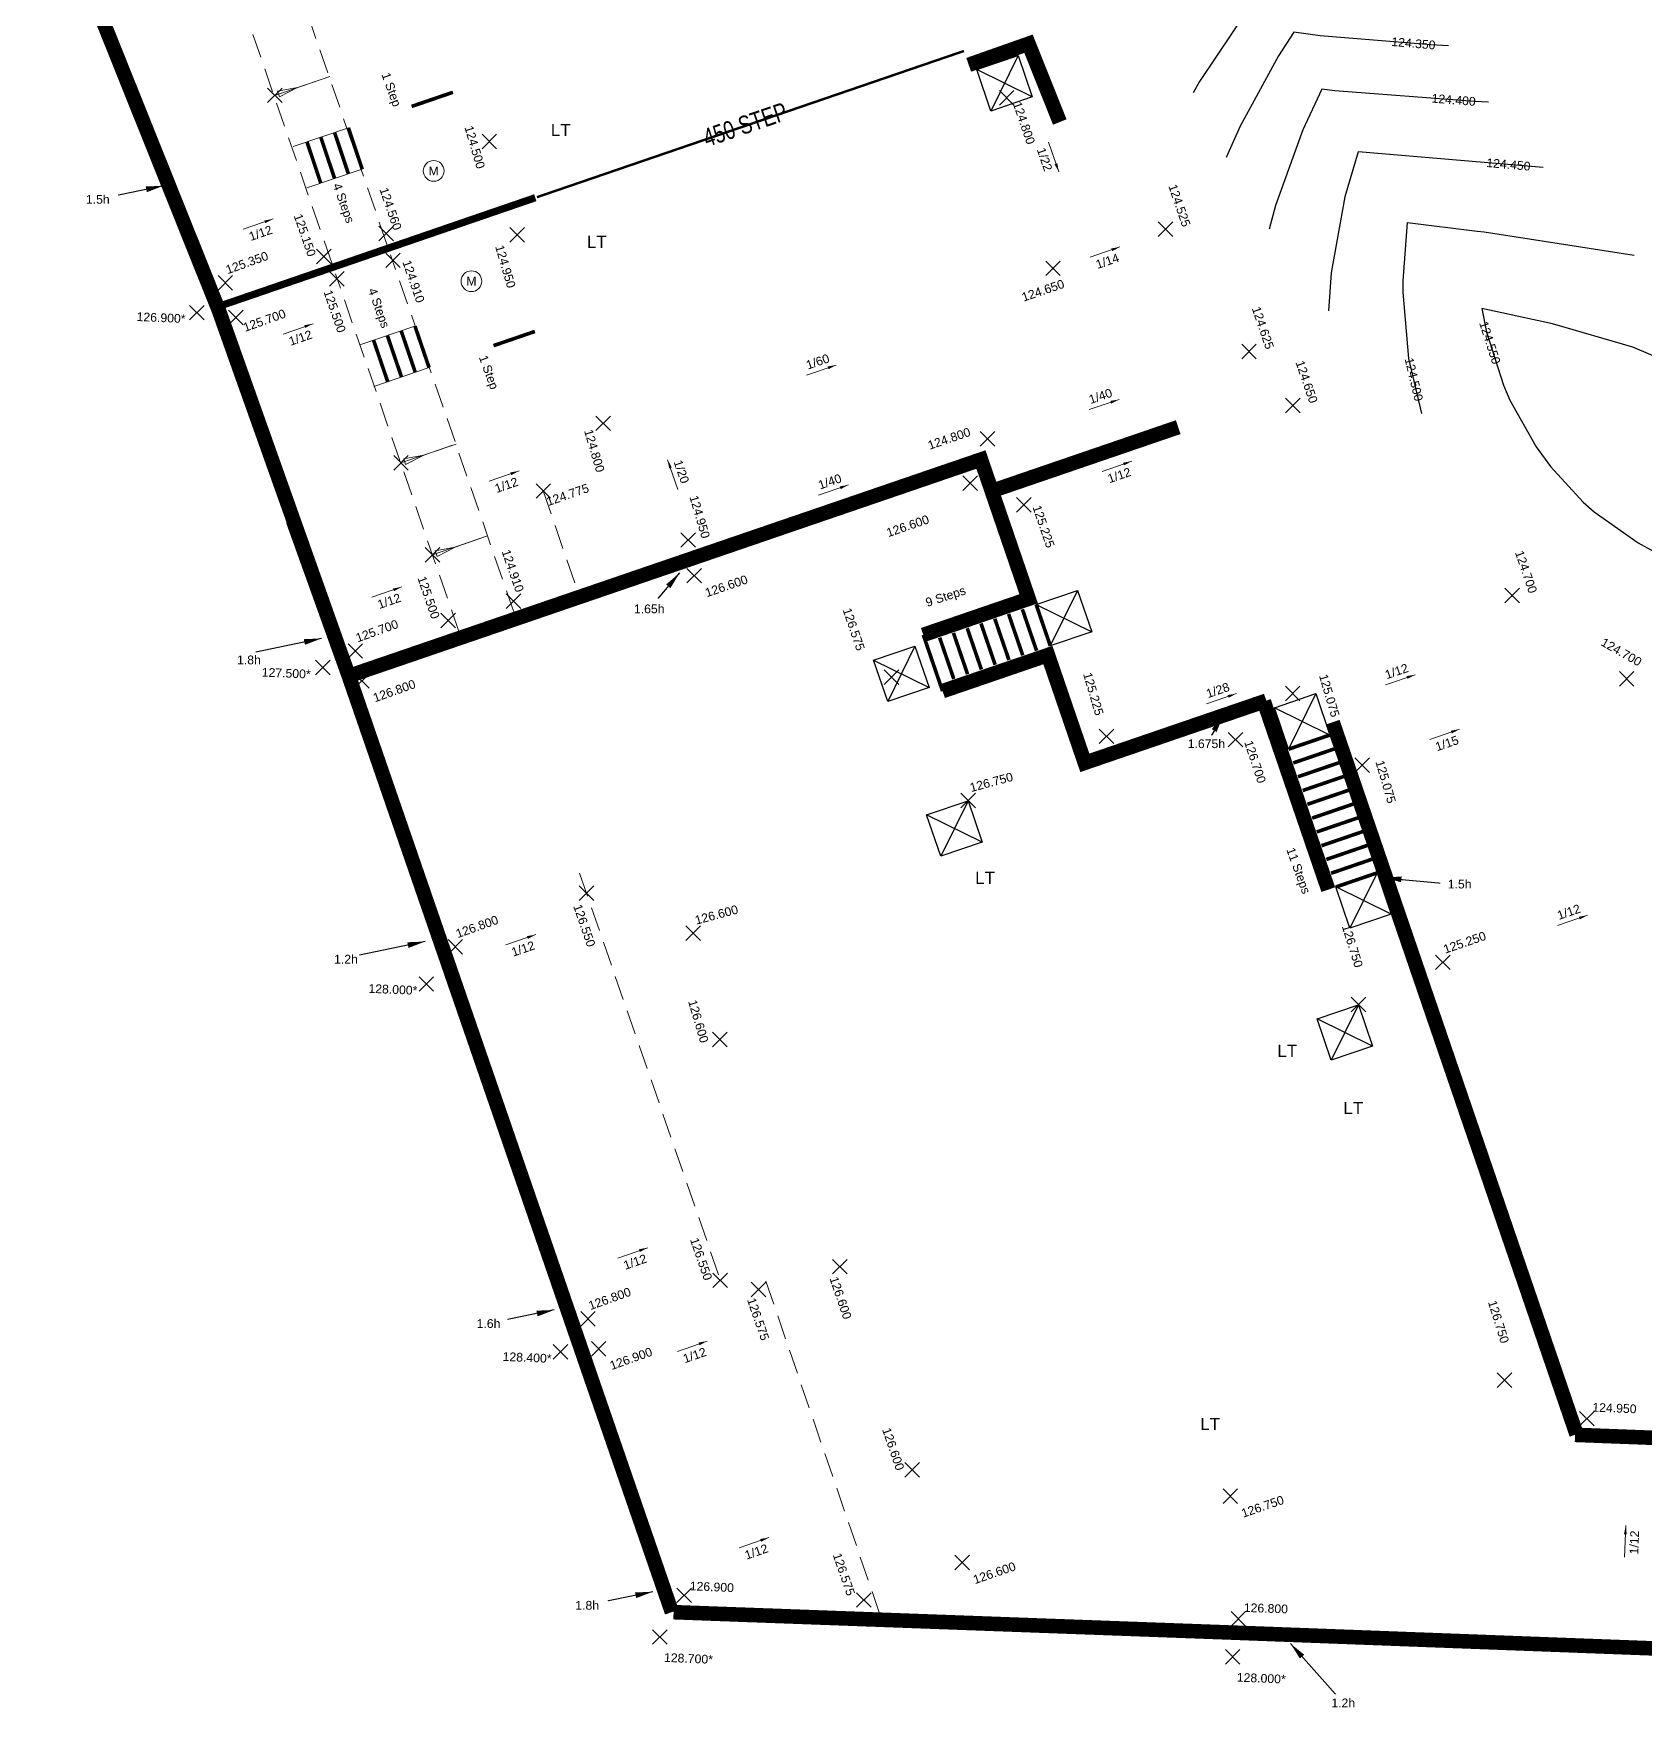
# Model space of a CAD drawing. Header units: metres. Extents: x 287878 to 288371, y 62805 to 63080.
# Drawn here: x 287889.53 to 287922.69, y 62983.87 to 63018.49 of the extents above; entities that cross this region are included whole.
import ezdxf
from ezdxf.enums import TextEntityAlignment as Align

# ---------------------------------------------------------------- set-up
doc = ezdxf.new("R2010")
doc.units = ezdxf.units.M
doc.header["$PDMODE"] = 3
doc.header["$PDSIZE"] = 0.15
doc.linetypes.add('DASHDOT', pattern=[25.399999999999995, 12.7, -6.349999999999999, 0, -6.349999999999999])
doc.linetypes.add('HIDDEN', pattern=[0.375, 0.25, -0.125])
for name, color, linetype, lineweight in [('EXP - LEVELS TEXT', 3, 'Continuous', 18), ('EXP - PLOT FFLS', 4, 'Continuous', 25), ('EXP - RETAINING WALLS - 0.6m', 190, 'Continuous', 18), ('EXP - RETAINING WALLS GRAVEL BOARD', 151, 'FENCELINE2', 18), ('EXP - STEPS', 240, 'Continuous', 18), ('EXP-EW-BANKS&CUTTINGS', 251, 'HIDDEN', 18), ('EXP-EW-DESIGN-LINES', 1, 'HIDDEN', 9), ('EXP-EW-GRADIENTS', 3, 'Continuous', 18), ('EXP-EW-GRADIENTS-TEXT', 3, 'Continuous', 18), ('EXP-EW-LEVEL-LANDING', 1, 'Continuous', 25), ('EXP-EW-LEVEL-THRESHOLD-TEXT', 1, 'Continuous', 25), ('EXP-EW-LEVELS-POINTS', 3, 'Continuous', 18), ('EXP-EW-LEVELS-TEXT', 3, 'Continuous', 18), ('EXP-EW-PLOT-WALLS', 190, 'DASHDOT', 35), ('EXP-EW-RETAINING-WALL-HEIGHTS', 3, 'Continuous', 18), ('EXP-LEVEL-LANDING', 1, 'Continuous', 25), ('EXP-LEVEL-THRESHOLD-TEXT', 1, 'Continuous', 25), ('EXP-PART-M-TAG', 3, 'Continuous', 18)]:
    doc.layers.add(name, color=color, linetype=linetype, lineweight=lineweight)
for name, color, linetype in [('EXP - PEN 1', 1, 'Continuous'), ('XREF - SITE CONTOURS$0$EXP_-_ EW_CONT-SECONDARY_TEXT', 253, 'Continuous'), ('XREF - SITE CONTOURS$0$EXP_-_EW_-_CONT-PRIMARY', 10, 'Continuous'), ('XREF - SITE CONTOURS$0$EXP_-_EW_-_CONT-PRIMARY_TEXT', 10, 'Continuous'), ('XREF - SITE CONTOURS$0$EXP_-_EW_CONT-SECONDARY', 253, 'Continuous')]:
    doc.layers.add(name, color=color, linetype=linetype)
doc.layers.add('EXP-EW-BANKS&CUTTINGS-WORKING', color=255, linetype='Continuous', lineweight=18, plot=False)
doc.styles.add('18 @ 1 to 200', font='arial.ttf', dxfattribs={"height": 0.36})
doc.styles.add('18 @ 1 to 500', font='arial.ttf', dxfattribs={"height": 0.9})
doc.styles.add('25 @ 1 to 200', font='arial.ttf', dxfattribs={"height": 0.5})
doc.styles.add('ESTROAD', font='arial.ttf', dxfattribs={"width": 0.75})
doc.styles.add('XREF - SITE CONTOURS$0$18 @ 1 to 200', font='arial.ttf', dxfattribs={"height": 0.36})
doc.linetypes.add('FENCELINE2', pattern='A,6.349999999999999,-2.54,[132,ltypeshp.shx,S=2.54,R=0,X=-2.54,Y=0],-2.54,25.4', length=36.83)
doc.dimstyles.new('1 to 200 (18)', dxfattribs={"dimtxt": 0.36, "dimasz": 0.36, "dimexe": 0.09, "dimexo": 0.09, "dimgap": 0.12, "dimtad": 1, "dimdec": 3, "dimzin": 0, "dimdsep": 46, "dimtxsty": '18 @ 1 to 200', "dimcen": 0.12, "dimadec": 0, "dimazin": 0, "dimtfac": 1, "dimtdec": 3, "dimtofl": 0, "dimtmove": 0, "dimatfit": 3, "dimfxl": 0.12, "dimtolj": 1, "dimtzin": 0, "dimarcsym": 1})

# ---------------------------------------------------------------- blocks, each defined once
blk = doc.blocks.new('*U906')
at = {"layer": 'EXP-EW-BANKS&CUTTINGS', "linetype": 'Continuous'}
blk.add_lwpolyline([(-0.2443189118701883, 1.093027112880998), (-0.1081983752595577, 0.4840548642771729), (-0.076478665755951, 0.0648852530836522), (0.0415759640606315, 0.0912614773260512), (-0.1081983752595577, 0.4840548642771729)], dxfattribs=at)
at = {"layer": 'EXP-EW-BANKS&CUTTINGS-WORKING'}
blk.add_line((-0.2617702627177987, 1.171100478085564), (0, 0), dxfattribs=at)
blk.add_point((0, 0), dxfattribs=at)
blk = doc.blocks.new('*U907')
at = {"layer": 'EXP-EW-BANKS&CUTTINGS', "linetype": 'Continuous'}
blk.add_lwpolyline([(-0.2443189118701883, 1.093027112880998), (-0.1081983752595577, 0.4840548642771729), (-0.076478665755951, 0.0648852530836522), (0.0415759640606315, 0.0912614773260512), (-0.1081983752595577, 0.4840548642771729)], dxfattribs=at)
at = {"layer": 'EXP-EW-BANKS&CUTTINGS-WORKING'}
blk.add_line((-0.2617702627177987, 1.171100478085564), (0, 0), dxfattribs=at)
blk.add_point((0, 0), dxfattribs=at)
blk = doc.blocks.new('*U908')
at = {"layer": 'EXP-EW-BANKS&CUTTINGS', "linetype": 'Continuous'}
blk.add_lwpolyline([(-0.2443189118701883, 1.093027112880998), (-0.1081983752595577, 0.4840548642771729), (-0.076478665755951, 0.0648852530836522), (0.0415759640606315, 0.0912614773260512), (-0.1081983752595577, 0.4840548642771729)], dxfattribs=at)
at = {"layer": 'EXP-EW-BANKS&CUTTINGS-WORKING'}
blk.add_line((-0.2617702627177987, 1.171100478085564), (0, 0), dxfattribs=at)
blk.add_point((0, 0), dxfattribs=at)
blk = doc.blocks.new('*U788')
at = {"layer": 'EXP - STEPS'}
for p, q in [((-0.4500000000116416, 1.200000000000727), (-0.4500000000116416, 0)), ((0.4499999999825377, 1.200000000000727), (0.4499999999825377, 0))]:
    blk.add_line(p, q, dxfattribs=at)
at = {"layer": 'EXP - STEPS', "const_width": 0.075}
for points in [[(-0.4500000000116416, 1.200000000000727), (0.4499999999825377, 1.200000000000727)], [(-0.4500000000116416, 0.9000000000014551), (0.4499999999825377, 0.9000000000014551)], [(-0.4500000000116416, 0.6000000000021828), (0.4499999999825377, 0.6000000000021828)], [(-0.4500000000116416, 0.3000000000029104), (0.4499999999825377, 0.3000000000029104)]]:
    blk.add_lwpolyline(points, dxfattribs=at)
blk = doc.blocks.new('XREF - SITE CONTOURS')
at = {"layer": 'XREF - SITE CONTOURS$0$EXP_-_EW_-_CONT-PRIMARY', "flags": 128}
blk.add_lwpolyline([(473.1023589999999, 275.301988), (472.834243, 276.43371), (472.7145929999999, 277.801075), (472.715552, 278.031183), (472.8038179999999, 279.235406), (474.2390209999999, 279.054994), (474.386067, 279.040913), (477.472775, 278.56098)], dxfattribs=at)
at = {"layer": 'XREF - SITE CONTOURS$0$EXP_-_EW_CONT-SECONDARY', "flags": 128}
for points in [[(472.9960029999999, 283.920456), (472.863148, 283.92834), (470.2400869999999, 284.200381), (470.008591, 284.235372), (469.548576, 283.661506), (468.525884, 282.133156), (468.393659, 281.903253)], [(473.646626, 282.869426), (473.2841139999999, 282.889332), (471.0068249999999, 283.076195), (470.4627649999999, 283.147607), (470.146402, 282.660284), (469.360729, 281.217706), (469.073386, 280.568544)], [(474.4741399999999, 281.709009), (474.1827279999999, 281.722155), (471.3099609999999, 281.944244), (471.0402919999999, 281.975498), (470.652822, 281.142695), (470.0887289999999, 279.579687), (469.960689, 279.097335)], [(475.6010039999999, 280.363907), (471.789152, 280.690297), (471.514827, 279.760336), (471.2338279999999, 278.193609), (471.180653, 277.415348)], [(474.338696, 277.458499), (474.433649, 276.97194), (474.7783029999999, 275.886757), (474.9131489999999, 275.577894), (475.4539359999999, 274.610839), (475.747615, 274.209318), (476.424169, 273.472353), (476.646025, 273.276068), (477.5563329999999, 272.634867), (477.878142, 272.460823), (478.7079219999999, 272.114198), (479.201617, 271.967994), (480.2230109999999, 271.797034), (480.708839, 271.766318), (481.76414, 271.828734), (482.0674509999999, 271.875868), (483.18538, 272.166097), (482.236891, 273.282847), (480.9472579999999, 274.593258), (479.941595, 275.398467), (478.784877, 276.098494), (477.445679, 276.667455), (475.787356, 277.145507), (474.338696, 277.458499)]]:
    blk.add_lwpolyline(points, dxfattribs=at)
at = {"layer": 'XREF - SITE CONTOURS$0$EXP_-_ EW_CONT-SECONDARY_TEXT', "char_height": 0.18, "width": 2.52, "attachment_point": 5, "line_spacing_factor": 0.888, "style": 'XREF - SITE CONTOURS$0$18 @ 1 to 200'}
for s, insert, rotation in [('124.350', (472.9283679999999, 282.918522), 355.3090819776878), ('124.400', (473.75571, 281.755167), 355.57934547891483), ('124.450', (474.8836289999999, 280.425333), 355.1059876864057), ('124.550', (474.501533, 276.758198), 287.6198426543302)]:
    blk.add_mtext(s, dxfattribs=dict(at, insert=insert, rotation=rotation))
at = {"layer": 'XREF - SITE CONTOURS$0$EXP_-_EW_-_CONT-PRIMARY_TEXT', "insert": (472.9363789999999, 276.002595), "char_height": 0.18, "width": 2.52, "attachment_point": 5, "rotation": 283.32821644384313, "line_spacing_factor": 0.888, "style": 'XREF - SITE CONTOURS$0$18 @ 1 to 200'}
blk.add_mtext('124.500', dxfattribs=at)
blk = doc.blocks.new('*U27')
at = {"layer": 'EXP-LEVEL-LANDING', "ltscale": 2}
for p, q in [((-7.710319967667097, 0.9005004127585998), (-8.308205394004904, -0.2231245322432835)), ((-7.447450208339891, 0.0397452270796714), (-8.571075153332108, 0.6376306534356448))]:
    blk.add_line(p, q, dxfattribs=at)
blk.add_lwpolyline([(-8.308205394004904, -0.2231245322432835), (-8.571075153332108, 0.6376306534356448), (-7.710319967667097, 0.9005004127585998), (-7.447450208339891, 0.0397452270796714)], close=True, dxfattribs=at)
blk = doc.blocks.new('*U869')
at = {"layer": 'EXP-LEVEL-LANDING', "ltscale": 2}
for p, q in [((-7.411602771490655, 0.7550592856629148), (-8.007103645813332, -0.3698312462283226)), ((-8.271798474602427, 0.4903644568695383), (-7.14690794270156, -0.1051364174349469))]:
    blk.add_line(p, q, dxfattribs=at)
blk.add_lwpolyline([(-7.14690794270156, -0.1051364174349469), (-8.007103645813332, -0.3698312462283226), (-8.271798474602427, 0.4903644568695383), (-7.411602771490655, 0.7550592856629148)], close=True, dxfattribs=at)
blk = doc.blocks.new('*U870')
at = {"layer": 'EXP-LEVEL-LANDING', "ltscale": 2}
for p, q in [((-7.411602771490655, 0.7550592856629148), (-8.007103645813332, -0.3698312462283226)), ((-8.271798474602427, 0.4903644568695383), (-7.14690794270156, -0.1051364174349469))]:
    blk.add_line(p, q, dxfattribs=at)
blk.add_lwpolyline([(-7.14690794270156, -0.1051364174349469), (-8.007103645813332, -0.3698312462283226), (-8.271798474602427, 0.4903644568695383), (-7.411602771490655, 0.7550592856629148)], close=True, dxfattribs=at)
blk = doc.blocks.new('*U871')
at = {"layer": 'EXP - STEPS'}
for p, q in [((-0.4500000000116416, 1.200000000000727), (-0.4500000000116416, 0)), ((0.4499999999825377, 1.200000000000727), (0.4499999999825377, 0))]:
    blk.add_line(p, q, dxfattribs=at)
at = {"layer": 'EXP - STEPS', "const_width": 0.075}
for points in [[(-0.4500000000116416, 1.200000000000727), (0.4499999999825377, 1.200000000000727)], [(-0.4500000000116416, 0.9000000000014551), (0.4499999999825377, 0.9000000000014551)], [(-0.4500000000116416, 0.6000000000021828), (0.4499999999825377, 0.6000000000021828)], [(-0.4500000000116416, 0.3000000000029104), (0.4499999999825377, 0.3000000000029104)]]:
    blk.add_lwpolyline(points, dxfattribs=at)
blk = doc.blocks.new('*U1109')
at = {"layer": 'EXP-LEVEL-THRESHOLD-TEXT', "style": '25 @ 1 to 200'}
blk.add_text('LT', height=0.4999999999999999, rotation=359.9999595673575, dxfattribs=at).set_placement((-0.0404222875880578, -0.6499999999883528), align=Align.MIDDLE_CENTER)
blk = doc.blocks.new('*U1110')
at = {"layer": 'EXP-LEVEL-THRESHOLD-TEXT', "style": '25 @ 1 to 200'}
blk.add_text('LT', height=0.4999999999999999, rotation=359.9999595673575, dxfattribs=at).set_placement((-0.0404222875880578, -0.6499999999883528), align=Align.MIDDLE_CENTER)
blk = doc.blocks.new('*U1111')
at = {"layer": 'EXP-LEVEL-THRESHOLD-TEXT', "style": '25 @ 1 to 200'}
blk.add_text('LT', height=0.4999999999999999, rotation=359.9999595673575, dxfattribs=at).set_placement((-0.0404222875880578, -0.6499999999883528), align=Align.MIDDLE_CENTER)
blk = doc.blocks.new('*U1112')
at = {"layer": 'EXP-LEVEL-THRESHOLD-TEXT', "style": '25 @ 1 to 200'}
blk.add_text('LT', height=0.4999999999999999, rotation=359.9999595673575, dxfattribs=at).set_placement((-0.0404222875880578, -0.6499999999883528), align=Align.MIDDLE_CENTER)
blk = doc.blocks.new('*U1113')
at = {"layer": 'EXP-LEVEL-THRESHOLD-TEXT', "style": '25 @ 1 to 200'}
blk.add_text('LT', height=0.4999999999999999, rotation=359.9999595673575, dxfattribs=at).set_placement((-0.0404222875880578, -0.6499999999883528), align=Align.MIDDLE_CENTER)
blk = doc.blocks.new('*U1031')
at = {"layer": 'EXP-LEVEL-THRESHOLD-TEXT', "style": '25 @ 1 to 200'}
blk.add_text('LT', height=0.4999999999999999, rotation=359.9999595673575, dxfattribs=at).set_placement((-0.0404222875880578, -0.6499999999883528), align=Align.MIDDLE_CENTER)
blk = doc.blocks.new('*U42')
at = {"layer": 'EXP-EW-GRADIENTS-TEXT', "color": 0, "style": '18 @ 1 to 200'}
blk.add_attdef('1/00', (0.1298908593511987, -0.5600000000419165), '', height=0.3599999999999999, rotation=3.3351721e-09, dxfattribs=at)
at = {"layer": 'EXP-EW-GRADIENTS'}
blk.add_leader([(1.299999999871943, 5.82091e-11), (0, 0)], dimstyle='1 to 200 (18)', dxfattribs=at)
blk = doc.blocks.new('*U1034')
at = {"layer": 'EXP-EW-GRADIENTS-TEXT', "color": 0, "style": '18 @ 1 to 200'}
blk.add_attdef('1/00', (0.1298908593302424, 0.2000000000419158), '', height=0.3599999999999999, rotation=359.9999999966649, dxfattribs=at)
at = {"layer": 'EXP-EW-GRADIENTS'}
blk.add_leader([(1.299999999871943, -5.82072e-11), (0, 0)], dimstyle='1 to 200 (18)', dxfattribs=at)
blk = doc.blocks.new('*U1035')
at = {"layer": 'EXP-EW-GRADIENTS-TEXT', "color": 0, "style": '18 @ 1 to 200'}
blk.add_attdef('1/00', (0.1298908593302424, 0.2000000000419158), '', height=0.3599999999999999, rotation=359.9999999966649, dxfattribs=at)
at = {"layer": 'EXP-EW-GRADIENTS'}
blk.add_leader([(1.299999999871943, -5.82072e-11), (0, 0)], dimstyle='1 to 200 (18)', dxfattribs=at)
blk = doc.blocks.new('*U1036')
at = {"layer": 'EXP-EW-GRADIENTS-TEXT', "color": 0, "style": '18 @ 1 to 200'}
blk.add_attdef('1/00', (-1.139413369562165, 0.1999999999831525), '', height=0.3599999999999999, rotation=3.3351721e-09, dxfattribs=at)
at = {"layer": 'EXP-EW-GRADIENTS'}
blk.add_leader([(-1.299999999871943, -5.82086e-11), (0, 0)], dimstyle='1 to 200 (18)', dxfattribs=at)
blk = doc.blocks.new('*U1043')
at = {"layer": 'EXP-EW-GRADIENTS-TEXT', "color": 0, "style": '18 @ 1 to 200'}
blk.add_attdef('1/00', (0.1298908593511976, -0.5600000000419156), '', height=0.3599999999999999, rotation=3.3350922e-09, dxfattribs=at)
at = {"layer": 'EXP-EW-GRADIENTS'}
blk.add_leader([(1.299999999871943, 5.82081e-11), (0, 0)], dimstyle='1 to 200 (18)', dxfattribs=at)
blk = doc.blocks.new('*U1044')
at = {"layer": 'EXP-EW-GRADIENTS-TEXT', "color": 0, "style": '18 @ 1 to 200'}
blk.add_attdef('1/00', (0.1298908593302424, 0.2000000000419158), '', height=0.3599999999999999, rotation=359.9999999966649, dxfattribs=at)
at = {"layer": 'EXP-EW-GRADIENTS'}
blk.add_leader([(1.299999999871943, -5.82072e-11), (0, 0)], dimstyle='1 to 200 (18)', dxfattribs=at)
blk = doc.blocks.new('*U1045')
at = {"layer": 'EXP-EW-GRADIENTS-TEXT', "color": 0, "style": '18 @ 1 to 200'}
blk.add_attdef('1/00', (0.1298908593511976, -0.5600000000419156), '', height=0.3599999999999999, rotation=3.3350922e-09, dxfattribs=at)
at = {"layer": 'EXP-EW-GRADIENTS'}
blk.add_leader([(1.299999999871943, 5.82081e-11), (0, 0)], dimstyle='1 to 200 (18)', dxfattribs=at)
blk = doc.blocks.new('*U1046')
at = {"layer": 'EXP-EW-GRADIENTS-TEXT', "color": 0, "style": '18 @ 1 to 200'}
blk.add_attdef('1/00', (0.1298908593302424, 0.2000000000419158), '', height=0.3599999999999999, rotation=359.9999999966649, dxfattribs=at)
at = {"layer": 'EXP-EW-GRADIENTS'}
blk.add_leader([(1.299999999871943, -5.82072e-11), (0, 0)], dimstyle='1 to 200 (18)', dxfattribs=at)
blk = doc.blocks.new('*U1047')
at = {"layer": 'EXP-EW-GRADIENTS-TEXT', "color": 0, "style": '18 @ 1 to 200'}
blk.add_attdef('1/00', (0.1298908593302424, 0.2000000000419158), '', height=0.3599999999999999, rotation=359.9999999966649, dxfattribs=at)
at = {"layer": 'EXP-EW-GRADIENTS'}
blk.add_leader([(1.299999999871943, -5.82072e-11), (0, 0)], dimstyle='1 to 200 (18)', dxfattribs=at)
blk = doc.blocks.new('*U1048')
at = {"layer": 'EXP-EW-GRADIENTS-TEXT', "color": 0, "style": '18 @ 1 to 200'}
blk.add_attdef('1/00', (0.1298908593511976, -0.5600000000419156), '', height=0.3599999999999999, rotation=3.3350922e-09, dxfattribs=at)
at = {"layer": 'EXP-EW-GRADIENTS'}
blk.add_leader([(1.299999999871943, 5.82081e-11), (0, 0)], dimstyle='1 to 200 (18)', dxfattribs=at)
blk = doc.blocks.new('*U1049')
at = {"layer": 'EXP-EW-GRADIENTS-TEXT', "color": 0, "style": '18 @ 1 to 200'}
blk.add_attdef('1/00', (0.1298908593302424, 0.2000000000419158), '', height=0.3599999999999999, rotation=359.9999999966649, dxfattribs=at)
at = {"layer": 'EXP-EW-GRADIENTS'}
blk.add_leader([(1.299999999871943, -5.82072e-11), (0, 0)], dimstyle='1 to 200 (18)', dxfattribs=at)
blk = doc.blocks.new('*U1300')
at = {"layer": 'EXP-EW-GRADIENTS-TEXT', "color": 0, "style": '18 @ 1 to 200'}
blk.add_attdef('1/00', (0.1298908593511976, -0.5600000000419156), '', height=0.3599999999999999, rotation=3.3350922e-09, dxfattribs=at)
at = {"layer": 'EXP-EW-GRADIENTS'}
blk.add_leader([(1.299999999871943, 5.82081e-11), (0, 0)], dimstyle='1 to 200 (18)', dxfattribs=at)
blk = doc.blocks.new('*U1301')
at = {"layer": 'EXP-EW-GRADIENTS-TEXT', "color": 0, "style": '18 @ 1 to 200'}
blk.add_attdef('1/00', (0.1298908593511976, -0.5600000000419156), '', height=0.3599999999999999, rotation=3.3350922e-09, dxfattribs=at)
at = {"layer": 'EXP-EW-GRADIENTS'}
blk.add_leader([(1.299999999871943, 5.82081e-11), (0, 0)], dimstyle='1 to 200 (18)', dxfattribs=at)
blk = doc.blocks.new('*U1307')
at = {"layer": 'EXP-EW-GRADIENTS-TEXT', "color": 0, "style": '18 @ 1 to 200'}
blk.add_attdef('1/00', (0.1298908593511976, -0.5600000000419156), '', height=0.3599999999999999, rotation=3.3350922e-09, dxfattribs=at)
at = {"layer": 'EXP-EW-GRADIENTS'}
blk.add_leader([(1.299999999871943, 5.82081e-11), (0, 0)], dimstyle='1 to 200 (18)', dxfattribs=at)
blk = doc.blocks.new('*U1308')
at = {"layer": 'EXP-EW-GRADIENTS-TEXT', "color": 0, "style": '18 @ 1 to 200'}
blk.add_attdef('1/00', (0.1298908593511976, -0.5600000000419156), '', height=0.3599999999999999, rotation=3.3350922e-09, dxfattribs=at)
at = {"layer": 'EXP-EW-GRADIENTS'}
blk.add_leader([(1.299999999871943, 5.82081e-11), (0, 0)], dimstyle='1 to 200 (18)', dxfattribs=at)
blk = doc.blocks.new('*U1309')
at = {"layer": 'EXP-EW-GRADIENTS-TEXT', "color": 0, "style": '18 @ 1 to 200'}
blk.add_attdef('1/00', (0.1298908593511976, -0.5600000000419156), '', height=0.3599999999999999, rotation=3.3350922e-09, dxfattribs=at)
at = {"layer": 'EXP-EW-GRADIENTS'}
blk.add_leader([(1.299999999871943, 5.82081e-11), (0, 0)], dimstyle='1 to 200 (18)', dxfattribs=at)
blk = doc.blocks.new('*U1310')
at = {"layer": 'EXP-EW-GRADIENTS-TEXT', "color": 0, "style": '18 @ 1 to 200'}
blk.add_attdef('1/00', (0.1298908593511976, -0.5600000000419156), '', height=0.3599999999999999, rotation=3.3350922e-09, dxfattribs=at)
at = {"layer": 'EXP-EW-GRADIENTS'}
blk.add_leader([(1.299999999871943, 5.82081e-11), (0, 0)], dimstyle='1 to 200 (18)', dxfattribs=at)
blk = doc.blocks.new('*U1311')
at = {"layer": 'EXP-EW-GRADIENTS-TEXT', "color": 0, "style": '18 @ 1 to 200'}
blk.add_attdef('1/00', (0.1298908593511976, -0.5600000000419156), '', height=0.3599999999999999, rotation=3.3350922e-09, dxfattribs=at)
at = {"layer": 'EXP-EW-GRADIENTS'}
blk.add_leader([(1.299999999871943, 5.82081e-11), (0, 0)], dimstyle='1 to 200 (18)', dxfattribs=at)
blk = doc.blocks.new('*U1312')
at = {"layer": 'EXP-EW-GRADIENTS-TEXT', "color": 0, "style": '18 @ 1 to 200'}
blk.add_attdef('1/00', (0.1298908593511976, -0.5600000000419156), '', height=0.3599999999999999, rotation=3.3350922e-09, dxfattribs=at)
at = {"layer": 'EXP-EW-GRADIENTS'}
blk.add_leader([(1.299999999871943, 5.82081e-11), (0, 0)], dimstyle='1 to 200 (18)', dxfattribs=at)
blk = doc.blocks.new('*U1303')
at = {"layer": 'EXP-EW-GRADIENTS-TEXT', "color": 0, "style": '18 @ 1 to 200'}
blk.add_attdef('1/00', (0.5691446625302391, -0.0809072833759637), '', height=0.3599999999999999, rotation=68.85055321460042, dxfattribs=at)
at = {"layer": 'EXP-EW-GRADIENTS'}
blk.add_leader([(0.4690423678587833, 1.212435258816106), (0, 0)], dimstyle='1 to 200 (18)', dxfattribs=at)

msp = doc.modelspace()

# ---------------------------------------------------------------- linework, layer by layer
at = {"layer": 'EXP - RETAINING WALLS - 0.6m', "const_width": 0.3}
for points in [[(287893.3296159471, 63012.82062931946), (287890.3976237203, 63020.134789904)], [(287908.7784485728, 63017.84395013971), (287910.0093774051, 63018.27808702716), (287910.6540229043, 63016.66635051124)], [(287898.0667607698, 62999.32386464457), (287896.0219656374, 63005.24821582659), (287893.2969120691, 63012.91513096572)], [(287896.0898196612, 63005.28731203215), (287909.0309310051, 63009.71894570747), (287910.0127788401, 63006.85178585483), (287907.8439179723, 63006.10906781437)], [(287894.8712126324, 63008.45628836781), (287896.0170702114, 63005.26239926361), (287896.0219656374, 63005.24821582659)], [(287914.8547294318, 63004.73697086871), (287916.1806975867, 63000.86523159076)], [(287916.2716573443, 63004.31112199686), (287921.2920791037, 62989.65180408798)], [(287898.0667607698, 62999.32386464457), (287898.0720310475, 62999.30859515605), (287902.6683769701, 62985.9916779903)], [(287921.2608093721, 62989.64109588898), (287924.7094304625, 62989.51025225592), (287924.541529385, 62985.08491505075)], [(287902.7032487935, 62985.99040385658), (287914.2023750785, 62985.57025305582)], [(287914.2023750785, 62985.57025305582), (287924.5452175357, 62985.1821229489)]]:
    msp.add_lwpolyline(points, dxfattribs=at)
for points, elevation in [([(287909.354644324, 63009.10546301162), (287913.0917023653, 63010.38529993631)], -5.621052e-10), ([(287908.2405278514, 63004.95105981263), (287910.4093086449, 63005.69385252147), (287911.1692195211, 63003.47478569854), (287914.906259308, 63004.75461848634)], -5.621237e-10)]:
    msp.add_lwpolyline(points, dxfattribs=dict(at, elevation=elevation))
at = {"layer": 'EXP - RETAINING WALLS GRAVEL BOARD', "ltscale": 0.05, "const_width": 0.15}
msp.add_lwpolyline([(287899.8560201518, 63015.10837857866), (287896.835896267, 63014.07117366936), (287893.2679818325, 63012.84584036904)], dxfattribs=at)
at = {"layer": 'EXP - STEPS', "const_width": 0.075}
for points in [[(287897.3099040431, 63016.98738696256), (287898.1613628239, 63017.27896533016)], [(287898.9961989358, 63012.06311701297), (287899.8476577166, 63012.35469538058)], [(287915.3619295376, 63003.75588071728), (287916.2133811635, 63004.04747997832)], [(287915.4591292913, 63003.4720635087), (287916.3105809172, 63003.76366276974)], [(287915.556329045, 63003.18824630012), (287916.4077806708, 63003.47984556115)], [(287915.6535287986, 63002.90442909154), (287916.5049804245, 63003.19602835257)], [(287915.7507285523, 63002.62061188296), (287916.6021801782, 63002.91221114399)], [(287915.847928306, 63002.33679467437), (287916.6993799318, 63002.6283939354)], [(287915.9451280596, 63002.05297746579), (287916.7965796855, 63002.34457672682)], [(287916.0423278133, 63001.76916025721), (287916.8937794392, 63002.06075951823)], [(287916.0423278133, 63001.76916025721), (287916.8937794392, 63002.06075951823)], [(287916.139527567, 63001.48534304862), (287916.9909791928, 63001.77694230965)], [(287916.2367273206, 63001.20152584004), (287917.0881789465, 63001.49312510107)], [(287916.3339270743, 63000.91770863145), (287917.1853787001, 63001.20930789248)]]:
    msp.add_lwpolyline(points, dxfattribs=at)
at = {"layer": 'EXP - STEPS', "const_width": 0.075, "elevation": -5.621237e-10}
for points in [[(287909.5993364476, 63006.53893417766), (287909.8909510492, 63005.6874878071)], [(287909.8831519048, 63006.636139045), (287910.1747665064, 63005.78469267443)], [(287910.166967362, 63006.73334391233), (287910.4585819636, 63005.88189754176)], [(287908.4640746186, 63006.15011470835), (287908.7556892202, 63005.29866833778)], [(287908.7478900759, 63006.24731957567), (287909.0395046775, 63005.39587320511)], [(287909.0317055331, 63006.34452444301), (287909.3233201347, 63005.49307807243)], [(287909.3155209903, 63006.44172931034), (287909.6071355919, 63005.59028293976)], [(287907.8439179723, 63006.10906781437), (287908.2405278514, 63004.95105981263)], [(287908.1802591614, 63006.05290984102), (287908.471873763, 63005.20146347045)]]:
    msp.add_lwpolyline(points, dxfattribs=at)
at = {"layer": 'EXP-EW-BANKS&CUTTINGS', "ltscale": 2}
msp.add_lwpolyline([(287898.2911223916, 63006.15476819875), (287895.7428454476, 63013.54133723555)], dxfattribs=at)
at = {"layer": 'EXP-EW-DESIGN-LINES', "ltscale": 2}
for points in [[(287899.4264035324, 63006.54354084747), (287896.8781265884, 63013.93010988428)], [(287900.020218556, 63009.07280430688), (287900.7007199183, 63007.08562654422)]]:
    msp.add_lwpolyline(points, dxfattribs=at)
at = {"layer": 'EXP-EW-DESIGN-LINES', "ltscale": 2, "elevation": -5.621237e-10}
for points in [[(287900.7681040846, 63001.20160684322), (287903.64080046, 62992.90061767092)], [(287906.951856825, 62985.94274152821), (287904.5589450913, 62992.93044390823)]]:
    msp.add_lwpolyline(points, dxfattribs=at)
at = {"layer": 'EXP-EW-LEVELS-POINTS'}
for p in [(287909.5607543629, 63017.16335900169), (287898.9100028053, 63016.26692247422), (287896.7879153563, 63014.37197106008), (287899.4827151799, 63014.34637924884), (287912.8308703511, 63014.46184436903), (287895.5031355172, 63013.89884265377), (287896.9271877762, 63013.818432081), (287910.5144169265, 63013.6539728755), (287893.4746232134, 63013.3562448806), (287895.7718205556, 63013.43663308033), (287892.8880631571, 63012.74241312516), (287893.6931717593, 63012.64110835192), (287914.5490335491, 63011.94382261868), (287915.4492924089, 63010.83294573031), (287901.2546787384, 63010.46318818292), (287909.1660934454, 63010.14225328032), (287900.0220714626, 63009.07022650362), (287908.8098524347, 63009.23124694802), (287909.9147219026, 63008.78758796986), (287903.0048826661, 63008.06228027227), (287903.126286329, 63007.32718794222), (287899.4085687147, 63006.8023793031), (287919.9662011103, 63006.9198470577), (287898.0620458349, 63006.40595417475), (287896.1509521071, 63005.77753797254), (287895.4819854603, 63005.43606009195), (287896.2871671836, 63005.16010069446), (287907.1907845529, 63005.23834505814, -0.0121755814144429), (287922.3226954121, 63005.20254863757), (287915.4476400309, 63004.90365661421), (287911.6173772323, 63004.02125802873), (287914.2721951409, 63003.95158280664), (287916.8794307228, 63003.42857002474), (287908.7672984976, 63002.7004211482), (287900.9115025716, 63000.79181958088), (287903.1083050804, 62999.97065361265), (287898.2104997714, 62999.68870647831), (287918.5365707419, 62999.36885690674), (287897.6138774892, 62998.92110733565), (287916.8030618482, 62998.50144006781), (287903.6554544375, 62997.7770207858), (287903.6604863621, 62992.82211429177), (287906.1255741309, 62993.10295558661), (287904.4490451612, 62992.63445731352), (287900.9412591934, 62992.03051481881), (287900.3742853989, 62991.34753535956), (287901.1604604089, 62991.41392144383), (287919.8108086353, 62990.76543167609), (287921.5045153265, 62989.97327494343), (287907.615188452, 62988.9214833061), (287914.1650679251, 62988.3776062786), (287908.643147283, 62987.01059268552), (287902.9187961005, 62986.33622829393), (287906.6204013963, 62986.24172744616), (287914.3296630531, 62985.8514835242), (287902.4204524352, 62985.47876898521), (287914.2119827425, 62985.07146521698)]:
    msp.add_point(p, dxfattribs=at)
at = {"layer": 'EXP-EW-PLOT-WALLS', "ltscale": 0.05, "const_width": 0.05}
msp.add_lwpolyline([(287908.6804058399, 63018.12905398444), (287899.8894095828, 63015.11861114701)], dxfattribs=at)
at = {"layer": 'EXP-PART-M-TAG'}
for centre in [(287897.7642794966, 63015.66052490372), (287898.5418228012, 63013.38996849411)]:
    msp.add_circle(centre, 0.2135, dxfattribs=at)

# ---------------------------------------------------------------- block references
at = {"layer": 'EXP - PEN 1'}
msp.add_blockref('XREF - SITE CONTOURS', (287445.0062371519, 62735.36581857865), dxfattribs=at)
at = {"layer": 'EXP - STEPS'}
for name, p, rotation in [('*U788', (287895.0135825883, 63015.73854680652), 288.5052632106988), ('*U871', (287896.3886298906, 63011.65098405752), 288.7998632444056)]:
    msp.add_blockref(name, p, dxfattribs=dict(at, rotation=rotation))
at = {"layer": 'EXP-EW-BANKS&CUTTINGS', "linetype": 'Continuous', "xscale": -1, "rotation": 301.5436143818216}
for name, p in [('*U906', (287894.4938680344, 63017.21514923273)), ('*U907', (287897.0909785325, 63009.64844472808)), ('*U908', (287897.740256157, 63007.75676860192))]:
    msp.add_blockref(name, p, dxfattribs=at)
at = {"layer": 'EXP-EW-GRADIENTS'}
for name, p, xscale, yscale, zscale, rotation, values in [('*U42', (287910.4220182828, 63016.25303066316), 0.5000000000000001, 0.5000000000000001, 0.5000000000000001, 288.9035709399841, {'1/00': '1/22'}), ('*U1300', (287893.8455232345, 63014.45971084053), 0.5, 0.5, 0.5, 19.03381484029658, {'1/00': '1/12'}), ('*U1043', (287911.2780953806, 63013.88380045513), 0.5, 0.5, 0.5, 18.90357093855497, {'1/00': '1/14'}), ('*U1301', (287894.665872761, 63012.30232601544), 0.5, 0.5, 0.5, 19.03381484029658, {'1/00': '1/12'}), ('*U1035', (287905.4385121385, 63011.4537567246), 0.5, 0.5, 0.5, 18.90357093855497, {'1/00': '1/60'}), ('*U1044', (287911.2596941073, 63010.74532943061), 0.5, 0.5, 0.5, 18.90357093855497, {'1/00': '1/40'}), ('*U1036', (287902.7914831685, 63009.10051748907), 0.5, 0.5, 0.5, 288.9035745212932, {'1/00': '1/20'}), ('*U1045', (287911.5233287939, 63009.47424185147), 0.5, 0.5, 0.5, 18.90357093855497, {'1/00': '1/12'}), ('*U1308', (287898.906609444, 63009.27177119975), 0.5, 0.5, 0.5, 19.03381484029658, {'1/00': '1/12'}), ('*U1034', (287905.6882445784, 63008.98419273911), 0.5, 0.5, 0.5, 18.90357093855497, {'1/00': '1/40'}), ('*U1307', (287896.4935592789, 63006.88389394883), 0.5, 0.5, 0.5, 19.03381484029658, {'1/00': '1/12'}), ('*U1047', (287917.356057417, 63005.07916073965), 0.5, 0.5, 0.5, 18.90357093855497, {'1/00': '1/12'}), ('*U1046', (287913.6746253151, 63004.68973797789), 0.5, 0.5, 0.5, 18.90357093855497, {'1/00': '1/28'}), ('*U1048', (287918.2684339551, 63003.95589708584), 0.5, 0.5, 0.5, 18.90357093855497, {'1/00': '1/15'}), ('*U1049', (287920.9009569818, 63000.12568892821), 0.5, 0.5, 0.5, 18.90357093855497, {'1/00': '1/12'}), ('*U1309', (287899.2496799294, 62999.72601221817), 0.5, 0.5, 0.5, 19.03381484029658, {'1/00': '1/12'}), ('*U1310', (287901.5563739701, 62993.28114757332), 0.5, 0.5, 0.5, 19.03381484029658, {'1/00': '1/12'}), ('*U1311', (287902.7819724968, 62991.35867721653), 0.5, 0.5, 0.5, 19.03381484029658, {'1/00': '1/12'}), ('*U1312', (287904.051621455, 62987.31440176368), 0.5, 0.5, 0.5, 19.03381484029658, {'1/00': '1/12'})]:
    msp.add_blockref(name, p, dxfattribs=dict(at, xscale=xscale, yscale=yscale, zscale=zscale, rotation=rotation)).add_auto_attribs(values)
at = {"layer": 'EXP-EW-LEVEL-LANDING', "extrusion": (-0.0072627986308321, -0.0098288508261957, 0.9999253199351862)}
for name, p, rotation in [('*U27', (287909.9377293535, 62993.78010389355, -2710.410439350812), 1.802040915976985), ('*U869', (287910.8558405592, 62982.90640090872, -2710.311098354493), 1.802040915976986), ('*U870', (287907.5083446263, 62981.76016449927, -2710.275516444403), 1.802040915976988), ('*U27', (287916.0640268665, 62980.64470043295, -2710.334864466346), 1.802040915976985), ('*U27', (287908.9057848048, 62978.43885912425, -2710.258419668297), 1.802040915976984), ('*U27', (287917.3275371187, 62976.9551255375, -2710.314046317598), 1.802040915976986), ('*U27', (287916.9418653227, 62974.23854758621, -2710.275505051631), 1.802040915976984)]:
    msp.add_blockref(name, p, dxfattribs=dict(at, rotation=rotation))
at = {"layer": 'EXP-EW-LEVEL-THRESHOLD-TEXT', "xscale": 0.5, "yscale": 0.5, "zscale": 0.5}
for name, p in [('*U1109', (287900.4000516678, 63016.82592153366)), ('*U1031', (287901.1434530087, 63014.5248547948)), ('*U1110', (287909.1359063494, 63001.43269535861)), ('*U1111', (287915.3573648214, 62997.87066182132)), ('*U1112', (287916.7166386055, 62996.69370805205)), ('*U1113', (287913.7681435714, 62990.19007689911))]:
    msp.add_blockref(name, p, dxfattribs=at)

# ---------------------------------------------------------------- texts
at = {"layer": 'EXP - LEVELS TEXT', "char_height": 0.18, "attachment_point": 1, "style": '18 @ 1 to 500'}
for s, width, gutter_width, insert, rotation in [('1 Step', 2.150534407410304, 0.9999999999999998, (287896.8555784934, 63017.70703115829, -1.1242475e-09), 290.0407162371331), ('4 Steps', 1.689657298772169, 1, (287895.8541515467, 63015.43051880517), 289.66485362505824), ('4 Steps', 1.689657298772169, 1, (287896.5796870593, 63013.26996801402), 289.66485362505824), ('1 Step', 2.150534407410304, 0.9999999999999998, (287898.8610982095, 63011.88776004107), 290.0407162371331), ('9 Steps', 2.150534407410304, 0.9999999999999998, (287907.869347368, 63006.85491963173, -1.1242475e-09), 18.199680249288626), ('11 Steps', 2.150534407410304, 0.9999999999999998, (287915.4826805426, 63001.75233424794, -1.1242475e-09), 290.0407162371331)]:
    msp.add_mtext_dynamic_manual_height_columns(s, width=width, gutter_width=gutter_width, heights=[0], dxfattribs=dict(at, insert=insert, rotation=rotation))
at = {"layer": 'EXP - PLOT FFLS', "style": 'ESTROAD', "width": 0.75}
msp.add_text('450 STEP', height=0.375, rotation=18.90357063110898, dxfattribs=at).set_placement((287903.3914196778, 63016.14675154714))
at = {"layer": 'EXP-EW-LEVELS-TEXT', "style": '18 @ 1 to 200'}
for s, rotation, p in [('124.800', 288.906537476163, (287909.6853999884, 63017.04749193423)), ('124.500', 286.3870597866012, (287898.3962154406, 63016.55967860988)), ('124.560', 289.0367816853762, (287896.6452592944, 63015.28107914543)), ('124.525', 288.9065374762454, (287912.885872888, 63015.34891315247)), ('125.150', 289.0367816853762, (287894.8814132349, 63014.73827197799)), ('124.950', 286.3811260964417, (287899.0274627938, 63014.10358762616)), ('125.350', 19.65287386187411, (287893.5226581827, 63013.53258368001)), ('124.910', 289.0367816853762, (287897.1178273945, 63013.78609140199)), ('124.650', 18.90651246898536, (287909.9067495235, 63012.96676565175)), ('125.500', 289.0367816853762, (287895.4948328733, 63013.17059710361)), ('126.900*', 357.548520653673, (287891.6462160879, 63012.57075999543)), ('125.700', 19.64694017171521, (287893.8818699984, 63012.34469169933)), ('124.625', 288.9065374762454, (287914.604036086, 63012.83089140213)), ('124.650', 288.9065374762454, (287915.5042949457, 63011.72001451376)), ('124.800', 286.3870597865965, (287900.8589834869, 63010.31055862463)), ('124.800', 18.90060409537854, (287907.9740727894, 63009.91836861575)), ('124.775', 19.18127166788698, (287900.1218315601, 63008.7594740255)), ('124.950', 286.3811260964401, (287903.0278105736, 63008.95017502469)), ('126.600', 18.9065377855048, (287907.1220588768, 63008.1191118317)), ('125.225', 288.9089509906231, (287910.0891489033, 63008.7409845738)), ('124.910', 289.0367816853762, (287899.1610175409, 63007.8288619028)), ('124.700', 288.9065374762454, (287920.0212036471, 63007.80691584114)), ('125.500', 289.0367816853762, (287897.4278698315, 63007.27919159112)), ('126.600', 18.9006040953471, (287903.3888557007, 63006.88304851338)), ('126.575', 288.9089509926741, (287906.1814745826, 63006.62570960928, -0.0121755814144429)), ('125.700', 19.65287386187411, (287896.1989870764, 63005.95387677195)), ('124.700', 330.4209491695758, (287921.7759240554, 63005.90323215325)), ('127.500*', 357.548520653673, (287894.2217258394, 63005.25192407009)), ('126.800', 19.64694017171521, (287896.555499486, 63004.71941908293)), ('125.225', 286.3811260964422, (287911.1322311617, 63005.30395847879)), ('125.075', 286.3811260964422, (287915.9884688723, 63005.26961113692)), ('126.700', 288.3273625891749, (287914.4473755859, 63003.89948153868)), ('125.075', 286.3811260964422, (287917.1492628357, 63003.49598743222)), ('126.750', 15.04599782853228, (287908.8293415538, 63002.87233214152)), ('126.800', 19.65287386187425, (287898.2585347407, 62999.86504527772)), ('126.550', 289.0367816853762, (287900.6345148893, 63000.52578360416)), ('126.600', 15.04599782853223, (287903.1703481367, 63000.14256460596)), ('126.750', 287.3296078657725, (287916.4577904167, 63000.11124591804)), ('125.250', 18.90791823338435, (287918.5868943309, 62999.54455627167)), ('128.000*', 357.548520653673, (287896.4188050136, 62998.74187134391)), ('126.600', 286.3870597866012, (287903.0001742682, 62998.56471431816)), ('126.550', 289.0367816853762, (287903.0387640798, 62993.66154361599)), ('126.800', 19.65287386187425, (287900.9892941628, 62992.20685361822)), ('126.600', 288.9006033797929, (287905.9104828118, 62992.86184792542)), ('126.575', 289.0367816853762, (287904.2122136969, 62992.42296861036)), ('126.750', 287.3296078657722, (287919.4655372038, 62992.37523752633)), ('128.400*', 357.548520653673, (287899.1810375802, 62991.16459869979)), ('126.900', 19.64694017171521, (287901.4287927113, 62990.97323983231)), ('124.950', 357.830158169762, (287921.6146595042, 62990.11912072014)), ('126.600', 288.9065370753305, (287906.994393529, 62989.74997827617)), ('126.750', 18.90057877883412, (287914.4276371005, 62987.93346673376)), ('126.575', 289.0367816853762, (287905.9777570964, 62987.17053234053)), ('126.600', 18.90057877883421, (287908.9057164584, 62986.56645314068)), ('126.900', 357.5485206536742, (287903.0331822388, 62986.44187097187)), ('126.800', 357.9104457954769, (287914.4396027514, 62985.99748350088)), ('128.700*', 357.542586963514, (287902.5032361888, 62984.96950544111)), ('128.000*', 357.542586963514, (287914.2947664961, 62984.56220167289))]:
    msp.add_text(s, height=0.18, rotation=rotation, dxfattribs=at).set_placement(p)
at = {"layer": 'EXP-EW-RETAINING-WALL-HEIGHTS', "style": '18 @ 1 to 200'}
for s, p in [('1.8h', (287893.9608378907, 63005.5933541496)), ('1.2h', (287895.9590626635, 62999.4325119173))]:
    msp.add_text(s, height=0.18, rotation=359.9999999999992, dxfattribs=at).set_placement(p, align=Align.MIDDLE_CENTER)
at = {"layer": 'EXP-PART-M-TAG', "style": '18 @ 1 to 200'}
for p in [(287897.7642794966, 63015.66052490372), (287898.5418228012, 63013.38996849411)]:
    msp.add_text('M', height=0.18, rotation=359.9999999466544, dxfattribs=at).set_placement(p, align=Align.MIDDLE_CENTER)

# ---------------------------------------------------------------- leaders
at = {"layer": 'EXP-EW-RETAINING-WALL-HEIGHTS'}
for points in [[(287892.2005424072, 63015.35387592566), (287890.8498110748, 63015.07482098067)], [(287902.8270756529, 63007.3840304664), (287902.2018164021, 63006.64461701128)], [(287895.455574896, 63006.03506733669), (287894.1048435635, 63005.7560123917)], [(287914.0149379528, 63004.4493649162), (287913.6712037271, 63003.86837725984)], [(287917.3263419201, 63001.1104505858), (287918.8972105217, 63000.96295743351)], [(287897.5862606431, 62999.79534323917), (287896.2355293106, 62999.51628829417)], [(287900.2441510584, 62992.21131514618), (287898.8934197259, 62991.93226020119)], [(287902.2748031851, 62986.41079132317), (287900.9240718525, 62986.13173637818)], [(287915.4006852683, 62985.34543335581), (287916.4887639225, 62984.12282031561)]]:
    msp.add_leader(points, dimstyle='1 to 200 (18)', dxfattribs=at)

# ---------------------------------------------------------------- wipeouts: each hides what was drawn before it
msp.add_wipeout([(287891.9870329085, 63011.27871493786), (287892.0312106319, 63011.37535134967), (287892.1200757249, 63011.437484514834), (287892.22210515256, 63011.47524593702), (287892.3289983685, 63011.49590856018), (287892.4376917653, 63011.50251549417), (287892.5463851621, 63011.49590856018), (287892.6532783782, 63011.47524593699), (287892.75530780567, 63011.43748451486), (287892.84417289874, 63011.37535134964), (287892.88835062215, 63011.27871493786), (287892.84417289874, 63011.18207852607), (287892.75530780567, 63011.11994536084), (287892.6532783782, 63011.08218393872), (287892.5463851621, 63011.06152131553), (287892.4376917653, 63011.054914381544), (287892.3289983685, 63011.061521315525), (287892.22210515256, 63011.08218393869), (287892.12007572496, 63011.11994536085), (287892.0312106319, 63011.18207852608)]).dxf.layer = 'EXP-EW-RETAINING-WALL-HEIGHTS'

# ---------------------------------------------------------------- next in the draw order: wipeouts: each hides what was drawn before it
for points in [[(287890.4018713266, 63015.08570047125), (287890.44604905, 63015.18233688307), (287890.53491414303, 63015.24447004823), (287890.6369435707, 63015.28223147042), (287890.74383678666, 63015.30289409358), (287890.85253018345, 63015.309501027565), (287890.96122358023, 63015.30289409358), (287891.0681167963, 63015.28223147039), (287891.1701462238, 63015.24447004826), (287891.25901131687, 63015.18233688304), (287891.3031890403, 63015.08570047125), (287891.25901131687, 63014.98906405947), (287891.1701462238, 63014.92693089424), (287891.0681167963, 63014.88916947212), (287890.96122358023, 63014.86850684893), (287890.85253018345, 63014.86189991494), (287890.74383678666, 63014.86850684892), (287890.6369435707, 63014.88916947209), (287890.5349141431, 63014.926930894246), (287890.44604905, 63014.989064059475)], [(287901.753876654, 63006.65549650185), (287901.79805437743, 63006.752132913665), (287901.88691947045, 63006.81426607883), (287901.9889488981, 63006.852027501016), (287902.09584211407, 63006.872690124175), (287902.20453551086, 63006.87929705816), (287902.31322890765, 63006.872690124175), (287902.42012212373, 63006.85202750099), (287902.5221515512, 63006.81426607886), (287902.6110166443, 63006.752132913636), (287902.6551943677, 63006.65549650185), (287902.6110166443, 63006.55886009007), (287902.5221515512, 63006.49672692484), (287902.42012212373, 63006.458965502716), (287902.31322890765, 63006.43830287953), (287902.20453551086, 63006.43169594554), (287902.09584211407, 63006.43830287952), (287901.9889488981, 63006.45896550269), (287901.8869194705, 63006.496726924845), (287901.79805437743, 63006.558860090074)], [(287913.1900957794, 63003.82854631751), (287913.23427350284, 63003.92518272933), (287913.32313859585, 63003.98731589449), (287913.4251680235, 63004.02507731668), (287913.5320612395, 63004.04573993984), (287913.64075463626, 63004.052346873825), (287913.74944803305, 63004.04573993984), (287913.85634124913, 63004.02507731665), (287913.9583706766, 63003.98731589452), (287914.0472357697, 63003.9251827293), (287914.0914134931, 63003.82854631751), (287914.0472357697, 63003.73190990573), (287913.9583706766, 63003.6697767405), (287913.85634124913, 63003.63201531838), (287913.74944803305, 63003.61135269519), (287913.64075463626, 63003.6047457612), (287913.5320612395, 63003.61135269518), (287913.4251680235, 63003.63201531835), (287913.3231385959, 63003.669776740506), (287913.23427350284, 63003.731909905735)], [(287895.2245667053, 63002.06577917888), (287895.2687444287, 63002.1624155907), (287895.3576095217, 63002.22454875586), (287895.45963894937, 63002.26231017805), (287895.56653216534, 63002.28297280121), (287895.6752255621, 63002.289579735196), (287895.7839189589, 63002.28297280121), (287895.890812175, 63002.26231017802), (287895.9928416025, 63002.22454875589), (287896.08170669555, 63002.16241559067), (287896.12588441896, 63002.06577917888), (287896.08170669555, 63001.9691427671), (287895.9928416025, 63001.90700960187), (287895.890812175, 63001.86924817975), (287895.7839189589, 63001.84858555656), (287895.6752255621, 63001.84197862257), (287895.56653216534, 63001.84858555655), (287895.45963894937, 63001.86924817972), (287895.3576095218, 63001.90700960188), (287895.2687444287, 63001.969142767106)], [(287918.48389694, 63000.99001530524), (287918.5280746634, 63001.08665171705), (287918.61693975644, 63001.148784882214), (287918.7189691841, 63001.1865463044), (287918.82586240006, 63001.20720892756), (287918.93455579685, 63001.21381586155), (287919.04324919364, 63001.20720892756), (287919.1501424097, 63001.18654630437), (287919.2521718372, 63001.14878488224), (287919.3410369303, 63001.08665171702), (287919.3852146537, 63000.99001530524), (287919.3410369303, 63000.89337889345), (287919.2521718372, 63000.83124572822), (287919.1501424097, 63000.7934843061), (287919.04324919364, 63000.77282168291), (287918.93455579685, 63000.766214748925), (287918.82586240006, 63000.772821682905), (287918.7189691841, 63000.79348430607), (287918.6169397565, 63000.83124572823), (287918.5280746634, 63000.89337889346)], [(287898.421205367, 62991.92866237355), (287898.4653830904, 62992.02529878537), (287898.55424818344, 62992.08743195053), (287898.6562776111, 62992.12519337272), (287898.76317082706, 62992.14585599588), (287898.87186422385, 62992.152462929866), (287898.98055762064, 62992.14585599588), (287899.0874508367, 62992.12519337269), (287899.1894802642, 62992.08743195056), (287899.2783453573, 62992.02529878534), (287899.3225230807, 62991.92866237355), (287899.2783453573, 62991.83202596177), (287899.1894802642, 62991.76989279654), (287899.0874508367, 62991.73213137442), (287898.98055762064, 62991.71146875123), (287898.87186422385, 62991.70486181724), (287898.76317082706, 62991.71146875122), (287898.6562776111, 62991.73213137439), (287898.5542481835, 62991.76989279655), (287898.4653830904, 62991.832025961776)], [(287922.5840790371, 62987.71831486504), (287922.6282567605, 62987.81495127685), (287922.7171218535, 62987.877084442014), (287922.81915128115, 62987.9148458642), (287922.9260444971, 62987.93550848736), (287923.0347378939, 62987.94211542135), (287923.1434312907, 62987.93550848736), (287923.2503245068, 62987.91484586417), (287923.35235393426, 62987.87708444204), (287923.4412190273, 62987.81495127682), (287923.48539675074, 62987.71831486504), (287923.4412190273, 62987.62167845325), (287923.35235393426, 62987.55954528802), (287923.2503245068, 62987.5217838659), (287923.1434312907, 62987.50112124271), (287923.0347378939, 62987.494514308724), (287922.9260444971, 62987.501121242705), (287922.81915128115, 62987.52178386587), (287922.71712185355, 62987.55954528803), (287922.6282567605, 62987.62167845326)], [(287900.487937845, 62986.136098392206), (287900.5321155684, 62986.23273480402), (287900.6209806614, 62986.29486796918), (287900.7230100891, 62986.33262939137), (287900.82990330504, 62986.35329201453), (287900.93859670183, 62986.35989894852), (287901.0472900986, 62986.35329201453), (287901.1541833147, 62986.33262939134), (287901.2562127422, 62986.29486796921), (287901.34507783526, 62986.23273480399), (287901.38925555866, 62986.136098392206), (287901.34507783526, 62986.03946198042), (287901.2562127422, 62985.97732881519), (287901.1541833147, 62985.93956739307), (287901.0472900986, 62985.91890476988), (287900.93859670183, 62985.912297835894), (287900.82990330504, 62985.918904769875), (287900.7230100891, 62985.93956739304), (287900.6209806615, 62985.9773288152), (287900.5321155684, 62986.03946198043)], [(287916.0308848339, 62984.089935874836), (287916.0750625573, 62984.18657228665), (287916.1639276503, 62984.24870545181), (287916.26595707797, 62984.286466874), (287916.37285029393, 62984.30712949716), (287916.4815436907, 62984.31373643115), (287916.5902370875, 62984.30712949716), (287916.6971303036, 62984.28646687397), (287916.7991597311, 62984.24870545184), (287916.88802482415, 62984.18657228662), (287916.93220254756, 62984.089935874836), (287916.88802482415, 62983.99329946305), (287916.7991597311, 62983.93116629782), (287916.6971303036, 62983.8934048757), (287916.5902370875, 62983.87274225251), (287916.4815436907, 62983.86613531852), (287916.37285029393, 62983.872742252504), (287916.26595707797, 62983.89340487567), (287916.16392765037, 62983.93116629783), (287916.0750625573, 62983.99329946306)]]:
    msp.add_wipeout(points).dxf.layer = 'EXP-EW-RETAINING-WALL-HEIGHTS'

# ---------------------------------------------------------------- next in the draw order: linework, layer by layer
at = {"layer": 'EXP-EW-BANKS&CUTTINGS', "ltscale": 2}
msp.add_lwpolyline([(287895.6727281498, 63013.74458290809), (287889.529106737, 63031.55280575779)], dxfattribs=at)
at = {"layer": 'EXP-EW-DESIGN-LINES', "ltscale": 2}
msp.add_lwpolyline([(287896.8080092906, 63014.13335555682), (287890.7178183654, 63031.78670199646)], dxfattribs=at)

# ---------------------------------------------------------------- next in the draw order: block references
at = {"layer": 'EXP-EW-GRADIENTS', "xscale": 0.5, "yscale": 0.5, "zscale": 0.5, "rotation": 19.03381484029658}
msp.add_blockref('*U1303', (287922.2796358443, 62987.1225081861), dxfattribs=at).add_auto_attribs({'1/00': '1/12'})

# ---------------------------------------------------------------- next in the draw order: texts
at = {"layer": 'EXP-EW-RETAINING-WALL-HEIGHTS', "style": '18 @ 1 to 200'}
for s, p in [('1.5h', (287890.8498110748, 63015.07482098067)), ('1.65h', (287902.2018164021, 63006.64461701128)), ('1.675h', (287913.6712037271, 63003.86837725984)), ('1.5h', (287918.8851056849, 63000.97858536974)), ('1.6h', (287898.8934197259, 62991.93226020119)), ('1.8h', (287900.9240718525, 62986.13173637818)), ('1.2h', (287916.4887639225, 62984.12282031561))]:
    msp.add_text(s, height=0.18, rotation=359.9999999999992, dxfattribs=at).set_placement(p, align=Align.MIDDLE_CENTER)

doc.saveas('drawing.dxf')
